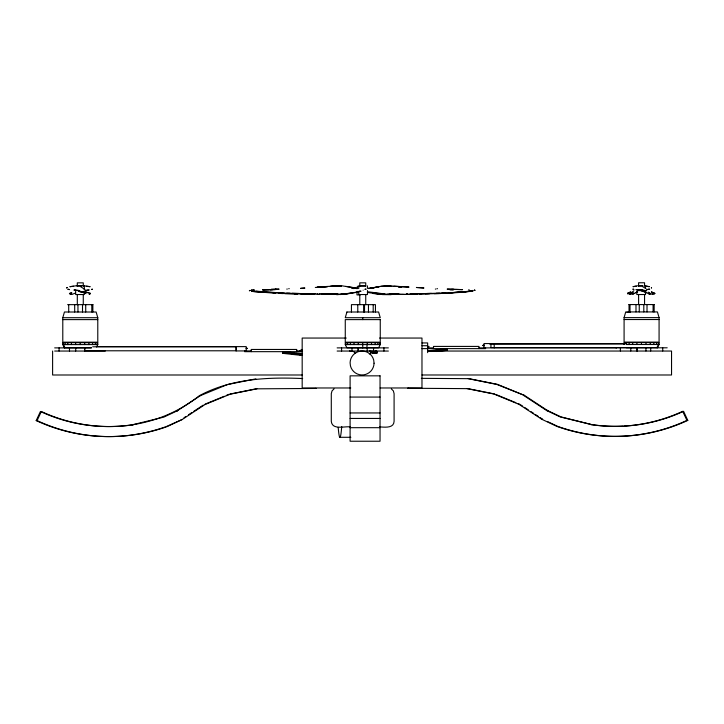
<?xml version="1.0" encoding="UTF-8"?>
<svg xmlns="http://www.w3.org/2000/svg" width="724" height="724" viewBox="0 0 724 724"><rect width="100%" height="100%" fill="white"/><g stroke="black" fill="none" stroke-linecap="round" stroke-linejoin="round"><path stroke-width="1.09" d="M84.337 292.822L84.337 294.532L75.658 294.532L75.658 291.193M645.5 292.306L645.491 294.532L636.839 294.532L636.821 291.111M490.926 344.19L490.944 343.565L490.944 347.556L636.785 347.556M494.438 344.226L494.456 343.61L494.474 344.162M489.867 344.244L624.414 343.954M283.22 352.326L283.174 351.71L282.912 353.357L300.198 355.258M246.205 350.932L246.205 346.615L235.997 346.615L235.997 350.932L251.219 350.932M283.138 352.769L282.993 353.357L283.165 351.71L282.921 353.348L283.138 351.71M447.07 348.751L429.92 350.561M436.463 351.502L447.296 350.307C447.088 346.787 447.07 351.031 447.07 349.719L430.997 351.493M366.86 347.728L367.285 342.687M250.024 290.451L249.346 290.804L250.052 290.414M447.07 349.068L447.26 350.316L447.242 349.049M302.044 350.932L302.27 349.982L299.582 350.932M365.665 285.926L360.579 285.926M62.789 317.709L64.436 312.008L96.138 312.008L97.785 317.709L97.785 342.181L62.789 342.181L62.789 317.709L97.785 317.709M624.088 317.628L625.735 311.926L657.428 311.926L659.075 317.628L659.075 342.099L624.088 342.099L624.088 317.628L659.075 317.628M447.287 350.307L447.206 349.049M301.745 350.932L302.125 349.982M484.012 347.891L484.039 343.565L626.613 343.565M165.226 426.952A171.742 171.669 -90 0 1 36.2 420.59L40.426 411.485A161.714 161.642 -90 0 0 132.447 424.771L163.796 417.133L177.995 410.445M36.2 420.59L37.096 420.59L41.322 411.485A161.714 161.642 -90 0 0 133.352 424.771M650.279 293.654L649.048 293.654L650.315 293.564M656.921 347.647L658.116 345.294M96.545 346.95L97.785 344.588L97.785 342.687L62.789 342.687L62.789 344.588L64.436 347.882M380.254 344.588L378.607 347.728L346.914 347.755L345.267 344.588L345.267 342.687L380.254 342.687L380.254 344.588L345.267 344.588M657.428 347.801L659.075 344.506L659.075 342.606L624.088 342.606L624.088 344.506M301.003 350.932L301.98 349.982M633.889 290.731L630.803 293.347L632.514 292.415L629.663 293.645M474.401 290.08L475.125 290.433L474.374 290.043M472.645 290.451C473.342 291.03 473.514 290.885 472.627 290.424M301.827 349.982L300.27 350.932L301.564 349.982M334.063 388.86L332.035 390.888L331.293 393.657L331.293 421.359C332.253 430.427 344.751 425.993 350.326 426.907M654.46 293.781L653.835 293.926L654.532 293.736M132.447 424.771C157.09 420.934 179.896 411.187 199.444 395.657C231.191 378.625 267.437 377.014 302.659 378.552M176.774 411.132L200.34 395.657L227.309 384.598L255.88 378.86M184.023 417.721L185.806 416.544M188.484 414.789L192.059 412.445M193.878 411.25L203.182 405.141M37.096 420.59A171.742 171.669 -90 0 0 167.163 426.581L182.249 419.477L205.01 404.535L230.205 394.191L256.902 388.833M166.267 426.581L182.249 419.477M637.645 291.998L631.781 294.315M635.618 292.704L637.717 291.772M374.19 353.077C370.489 351.484 371.883 349.873 375.756 352.859M376.435 353.475C371.303 350.579 376.661 350.642 377.485 352.859M75.26 293.139L73.015 294.016M205.118 404.119L224.268 396.263M226.286 395.431L229.309 394.191M251.843 290.08C251.409 290.776 250.613 290.451 251.925 290.025M632.984 294.016L633.989 293.654M71.595 292.804L69.413 293.51L71.766 292.804M631.799 292.912L633.31 292.433M378.797 286.686L375.53 287.437L380.453 286.378M374.353 287.727L370.426 288.143L385.313 285.618L409.024 287.093L393.865 286.252M377.313 287.066L368.498 288.523M72.445 294.179L71.477 294.342M641.075 290.08L646.677 290.695L640.993 290.071M78.138 290.442L79.441 290.596L74.554 290.08L78.102 290.424M273.265 293.175L275.717 293.274L251.78 291.374M230.35 393.983L256.006 388.833L316.27 388.444L315.374 388.444M85.55 290.641L89.333 289.935M345.384 294.034L339.764 294.469C338.977 295.048 365.548 291.464 357.466 291.482M347.077 293.654L341.447 294.098L351.185 293.148L361.041 291.193L359.24 291.111M86.21 290.288L88.328 289.953M647.012 289.573L649.636 289.12L646.894 289.591M637.165 285.799L632.948 286.686L636.206 286.252M351.294 293.13L341.601 294.206L333.149 294.306M349.602 293.501L336.76 294.713M463.17 292.188L472.166 291.193M470.89 291.374L472.111 291.211M306.759 293.709L292.197 293.32M73.567 286.252L69.857 286.686L76.862 285.681M320.949 287.066L327.429 286.767M381.141 286.27L391.919 286.306M463.297 291.962L472.736 290.994L439.911 293.546M446.989 349.285L427.649 351.167M642.93 285.899L638.224 285.926M374.055 287.772L367.385 288.333L367.466 285.835M463.306 291.953L448.88 292.894L470.066 291.292M68.237 289.383C71.957 290.08 66.3 288.876 68.3 289.41M330.741 286.306L341.529 286.27M321.139 287.012L327.547 286.541M288.704 288.713L289.247 288.677M286.776 289.093L287.319 289.048M315.302 287.464L317.184 287.328M461.414 292.324L445.332 293.338M253.4 289.971L253.943 289.953M282.758 293.546L278.695 293.392L305.238 294.071M469.233 289.835L468.609 289.835M327.257 286.487L317.212 287.093L340.932 285.618L355.783 288.152L351.891 287.727M330.334 286.342L338.144 286.052L332.334 286.17M272.613 289.645L269.618 289.754L276.106 289.564M423.875 293.582L419.223 293.7L445.903 293.012L441.848 293.175M443.975 293.392L425.024 293.881M251.997 290.025L254.287 289.935M429.486 293.763L417.495 294.071M263.237 289.971L269.21 289.763L264.884 289.89M262.776 289.962L264.332 289.908M406.752 294.306L415.947 294.107L408.843 294.261M300.741 293.962L305.392 294.071M414.01 294.17L415.947 294.107M626.984 312.388L630.36 312.279M431.432 293.392L426.961 293.51M419.477 293.691L421.278 293.645M270.305 289.727L274.622 289.573M439.468 293.555L434.273 293.645M369.846 351.574L370.878 350.95L374.018 352.859L373.412 353.466L369.267 350.986L372.978 353.475M436.21 293.265L439.586 293.22M391.177 294.677L382.734 294.587L367.412 292.469M638.125 285.835L642.74 285.853M358.751 286.215L360.525 286.297M77.006 285.853L81.45 285.853M82.427 285.835L84.337 285.835L84.346 289.166M360.534 285.853L365.711 285.853M644.441 285.835L645.491 285.835L645.509 288.351M77.061 285.926L81.423 285.926M357.421 286.215L356.986 288.776M360.244 294.903L356.986 294.903L356.986 291.899M628.903 304.569L654.261 304.569M67.613 304.65L92.962 304.65M62.789 319.61L97.785 319.61M624.088 319.528L659.075 319.528M346.253 338.054L302.179 338.054L302.179 387.974L350.778 387.974M379.566 338.054L421.974 338.054L421.974 387.974L380.163 387.974M422.002 342.941L427.649 342.941L427.649 352.669M659.075 344.506L626.369 344.506L626.369 342.606M62.789 344.588L97.785 344.588M483.134 345.104L483.994 345.104M482.7 345.502L484.012 345.502M422.002 345.728L427.649 345.728M483.116 345.683L483.994 345.683M427.649 346.47L429.006 346.47M96.392 346.597L235.454 346.597L235.454 347.212M92.699 346.796L236.277 346.796L236.277 350.787L84.78 350.787L84.78 347.837M427.649 346.932L428.816 346.932M626.242 347.674L657.428 347.674M64.436 347.755L91.414 347.755M615.97 347.801L667.193 347.801M54.68 347.882L91.414 347.882M337.149 347.882L388.372 347.882M427.649 347.891L433.504 347.891M478.989 347.891L616.504 347.945M246.214 348.144L247.083 348.144M246.205 348.543L247.518 348.543M422.002 348.624L485.578 348.624L485.578 347.891M301.202 349.511L302.225 349.511M427.667 350.561L429.966 350.552M296.713 350.932L302.56 350.932M427.622 351.04L671.546 351.04L671.546 374.987L421.974 374.987M54.68 351.049L105.288 351.049M337.149 351.049L388.372 351.049M302.56 351.665L244.631 351.665L244.631 350.932M302.551 353.602L283.093 351.71L282.975 352.307L302.351 354.208M302.324 354.651L282.921 352.742L282.93 353.357M300.161 355.258L302.351 355.258M302.179 374.996L52.608 374.996L52.608 351.031M408.626 388.245L407.748 388.245L467.994 388.643L484.211 391.892M468.138 378.661L496.709 384.399L524.556 395.458L548.122 410.933M199.444 395.657L200.34 395.657M350.099 397.069L380.046 397.069M523.678 395.458L546.665 410.544L547.534 410.544M176.457 410.743L177.362 410.743M350.099 412.952L380.046 412.952M350.099 418.445L380.046 418.445M467.116 388.643L493.813 393.992L519.008 404.336L541.778 419.277L542.647 419.277L539.977 417.522M541.778 419.277L556.856 426.382A171.742 171.669 -90 0 0 686.922 420.391L687.8 420.391L683.574 411.295A161.714 161.642 -90 0 1 624.007 426.128M546.665 410.544L560.222 416.933L591.544 424.572A161.714 161.642 -90 0 0 622.893 426.183M379.557 426.907C384.308 427.106 393.766 428.626 394.091 421.359L394.091 393.657L393.349 390.888L391.322 388.86M350.099 427.685L380.046 427.685M339.764 437.296L350.85 437.296M421.359 378.353L469.016 378.661L497.587 384.399L524.556 395.458M286.65 293.22L299.274 293.51M284.396 293.175L253.454 290.985M285.012 293.591L297.645 293.881L294.324 293.799M317.546 293.926L308.352 293.736L315.456 293.89M290.025 293.265L280.342 293.012M461.577 289.582L462.564 289.627L455.134 289.392L460.672 289.555M454.029 289.347L447.151 289.12L454.726 289.383L451.722 289.274M461.423 289.582L460.781 289.564M308.352 293.736L310.288 293.799M449.803 289.681L453.459 289.763L450.057 289.645M303.329 294.025L305.121 294.08M278.975 292.958L262.939 291.953M401.711 287.066L398.327 286.912M387.811 294.342L367.584 291.745M83.133 285.681L90.138 286.686L86.428 286.252M436.997 288.677L437.54 288.713M435.35 289.048L435.893 289.093M398.327 286.776L401.521 287.012M379.168 293.654L384.788 294.098L374.951 293.13M377.285 294.034L382.896 294.469L373.068 293.501M635.889 289.654L643.138 290.414L637.563 289.853M627.907 293.799L627.78 293.727M352.28 288.333L354.172 288.523M261.255 292.324L251.735 291.356M352.208 288.333L354.018 288.523L352.054 288.306M256.215 291.301L261.192 291.817M646.125 286.252L649.374 286.686L645.165 285.799M643.355 290.912L638.007 290.062L643.763 291.012M637.192 289.953L640.342 290.46M80.346 291.383L86.907 292.641M78.255 291.31L84.844 292.641L80.237 291.32M638.115 290.342L640.179 290.722M78.645 291.338L84.844 292.641L82.808 292.161M485.288 392.109L494.691 393.992M650.55 294.315L639.745 290.125M627.88 293.79L628.332 293.89M345.782 286.378L358.778 288.405L358.778 285.835M591.544 424.572L561.1 416.933L546.901 410.246M82.237 291.51L84.753 292.179M648.261 292.197L649.772 292.677M80.418 291.41L85.975 293.654M648.342 293.654L649.337 294.016M495.696 394.408L515.85 402.68M517.868 403.503L519.886 404.336M644.613 291.772L646.704 292.704M82.337 291.482L83.269 291.917M547.679 421.649L557.733 426.382A171.742 171.669 -90 0 0 687.8 420.391M642.487 286.541L645.962 288.659M80.545 286.641L85.124 289.591M520.809 404.942L522.674 406.164M524.538 407.386L528.258 409.829M531.045 411.666L533.724 413.422M535.507 414.59L538.185 416.345M84.111 289.772L84.618 290.107M372.788 351.565L375.15 353.466M375.883 350.516L377.494 352.416M375.267 351.565L376.878 353.475M63.821 345.375L64.617 346.95M686.922 420.391L682.696 411.295A161.714 161.642 -90 0 1 590.666 424.572M662.722 347.801L662.722 350.977M656.668 342.606L656.668 344.506M654.152 304.569L654.152 311.926M653.863 342.606L653.863 344.506M653.093 304.569L653.093 311.926M650.686 347.674L650.686 350.977M650.224 342.606L650.224 344.506M647.012 304.569L647.012 311.926M645.989 342.606L645.989 344.506M645.908 347.674L645.944 350.977M644.559 286.034L644.559 282.767L638.604 282.767L638.604 286.034M644.559 294.759L644.559 304.569M643.808 304.569L643.808 311.926M641.455 342.606L641.455 344.506M639.247 304.569L639.247 311.926M638.604 294.759L638.604 304.569M637.066 347.674L637.066 350.977M636.93 342.606L636.93 344.506M637.039 347.674L636.993 350.977M635.989 304.569L635.989 311.926M632.722 342.606L632.722 344.506M630.776 347.674L630.776 350.977M630.007 304.569L630.007 311.926M629.12 342.606L629.12 344.506M629.029 304.569L629.029 311.926M624.649 342.606L624.649 344.506M620.378 347.801L620.378 350.977M494.211 343.565L494.211 347.891M478.989 348.624L478.989 346.416L433.504 346.416L433.504 348.624M383.928 347.882L383.928 351.049M379.657 342.687L379.657 344.588M377.91 342.687L377.91 344.588M375.439 312.008L375.439 304.65L351.439 304.65L351.439 312.008M375.132 342.687L375.132 344.588M373.539 347.882L373.539 351.049M373.195 304.65L373.195 312.008M371.502 342.687L371.502 344.588M368.462 304.65L368.462 312.008M367.466 290.523L367.466 294.532L358.778 294.532L358.778 291.528M367.195 347.755L367.195 351.049M365.738 286.116L365.738 282.849L359.783 282.849L359.783 286.116M365.738 294.84L365.738 304.65M364.516 304.65L364.516 312.008M363.638 304.65L363.638 312.008M362.76 317.709L362.76 319.61M362.76 342.687L362.76 347.882M359.783 294.84L359.783 304.65M358.226 342.687L358.226 344.588M358.199 347.755L358.317 351.049M358.108 347.882L358.108 351.049M357.774 304.65L357.774 312.008M354.009 342.687L354.009 344.588M351.982 347.882L351.982 351.049M350.389 342.687L350.389 344.588M347.611 342.687L347.611 344.588M345.855 342.687L345.855 344.588M341.583 347.882L341.583 351.049M296.713 351.665L296.713 349.457L251.219 349.457L251.219 351.665M97.152 342.687L97.152 344.588M95.378 342.687L95.378 344.588M92.853 304.65L92.853 312.008M92.572 342.687L92.572 344.588M91.794 304.65L91.794 312.008M88.925 342.687L88.925 344.588M85.722 304.65L85.722 312.008M84.69 342.687L84.69 344.588M84.618 347.755L84.572 351.049M83.269 286.116L83.269 282.849L77.305 282.849L77.305 286.116M83.269 294.84L83.269 304.65M82.509 304.65L82.509 312.008M80.165 342.687L80.165 344.588M77.957 304.65L77.957 312.008M77.305 294.84L77.305 304.65M75.739 347.755L75.694 351.049M75.64 342.687L75.64 344.588M74.69 304.65L74.69 312.008M71.432 342.687L71.432 344.588M69.477 347.882L69.477 351.049M68.708 304.65L68.708 312.008M67.83 342.687L67.83 344.588M65.07 342.687L65.07 344.588M63.359 342.687L63.359 344.588M59.087 347.882L59.087 351.049M341.728 426.508A171.742 5.159 90 0 1 338.189 427.404M352.507 350.669A2.154 2.154 0 0 1 349.457 350.669M355.611 353.43A4.95 4.95 0 0 1 353.801 351.62M371.475 352.642A4.95 4.95 0 0 1 369.258 353.927M376.616 350.669A2.163 2.163 0 0 1 376.163 351.013M651.473 287.473L651.473 287.962L651.473 287.473M654.885 293.392L651.491 291.953L654.885 293.392M423.784 287.962L416.391 287.473L423.775 287.989M262.522 289.654L263.192 289.645L262.522 289.654M346.914 312.008L345.267 317.709L380.254 317.709L378.607 312.008L346.914 312.008M627.636 293.265L628.133 293.012L627.636 293.265M67.142 287.473L66.807 287.989L67.142 287.473M91.722 289.383L92.419 289.157L91.749 289.374M629.581 294.034L630.767 293.98L629.581 294.034M89.894 294.062L89.152 293.98L89.894 294.062M628.559 292.804L630.83 291.953L628.577 292.795M70.047 294.034L70.843 293.98L70.047 294.034M363.131 290.143L363.131 290.188M653.175 294.007L651.564 293.98L653.184 294.016M88.373 292.795L85.541 291.953L88.4 292.804M398.96 294.062L389.087 293.98L398.96 294.062M405.449 294.324L404.562 294.342L405.449 294.324M407.413 293.953L406.499 293.971L407.413 293.953M633.283 293.654L631.925 293.32L633.283 293.654M325.891 294.415L335.493 294.36L325.891 294.415M323.791 294.007L320.533 293.98L337.158 293.98L323.791 294.007M304.75 288.071L300.532 288.369L304.75 288.062M275.989 289.22L275.482 289.256L279.102 289.157L271.111 289.392L275.989 289.22M400.526 294.378L387.177 294.36L403.775 294.351L400.526 294.378M365.937 289.184L365.077 289.229L365.937 289.184M417.893 293.736L410.779 293.89L417.893 293.736M319.058 293.953L319.746 293.971L319.058 293.953M633.79 289.374L632.767 289.157L633.826 289.383M318.108 294.342L317.193 294.324L318.108 294.342M380.254 319.61L345.267 319.61L345.267 342.181L380.254 342.181L380.254 319.61M380.046 375.837L350.099 375.837L350.099 441.233L380.046 441.233L380.046 375.837M74.11 290.025L75.034 290.08L74.065 290.043M338.461 294.333L333.103 294.279L338.434 294.342M313.827 294.261L306.533 294.107L313.827 294.261M390.336 286.17L384.516 286.052L390.281 286.206M89.622 293.148C88.554 292.858 91.948 293.853 89.622 293.148M374.055 363.204L373.702 360.099A11.982 11.982 0 0 0 350.099 362.824L350.461 365.928A11.982 11.982 0 0 0 374.055 363.204M658.514 344.506L658.514 342.606L658.451 344.506"/></g></svg>
